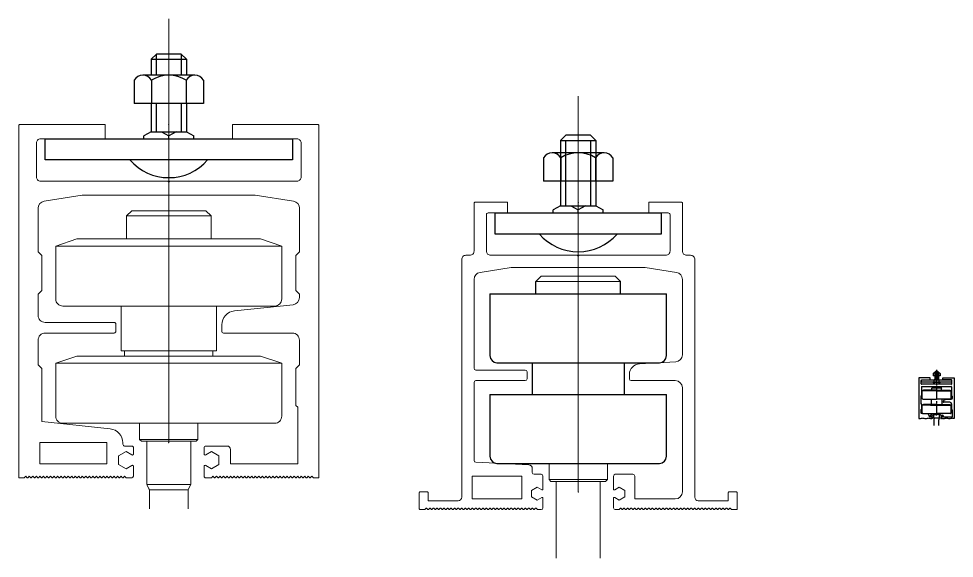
# Model space of a CAD drawing. Header units: inches. Extents: x 107967 to 757940, y -1505 to 368711.
# Drawn here: x 141059 to 143708, y 167992 to 169520 of the extents above; entities that cross this region are included whole.
import ezdxf

# ---------------------------------------------------------------- set-up
doc = ezdxf.new("R2010")
doc.units = ezdxf.units.IN
doc.header["$MEASUREMENT"] = 0
doc.linetypes.add('CENTER', pattern=[50.8, 31.75, -6.35, 6.35, -6.35])
for name, color, linetype in [('_P11_ 矢視', 120, 'Continuous'), ('_基準', 1, 'CENTER'), ('_製品', 4, 'Continuous')]:
    doc.layers.add(name, color=color, linetype=linetype)
doc.layers.add('_ポイント', color=1, linetype='Continuous', plot=False)

# ---------------------------------------------------------------- blocks, each defined once
blk = doc.blocks.new('PARTION_RAIL_TYPE_SIDE_VIEW')
at = {"color": 1, "linetype": 'ByBlock', "lineweight": 15}
blk.add_line((0, -82), (0, 30), dxfattribs=at)
at = {"color": 0, "linetype": 'ByBlock'}
for p, q in [((-5.01, 17.51), (-3.51, 19.01)), ((3.49, 19.01), (-3.51, 19.01)), ((3.49, 19.01), (4.99, 17.51)), ((-5.01, 17.51), (4.99, 17.51)), ((-5, 17.51), (-5, 16)), ((-5, 17.51), (-5, -1)), ((-3.5, -1), (-3.5, 17.51)), ((-3.5, 16), (-3.5, 17.51)), ((3.5, 17.51), (3.5, 16)), ((3.5, 17.51), (3.5, -1)), ((5, 17.51), (5, 16)), ((5, 17.51), (5, -1)), ((7.36, 14), (-7.38, 14)), ((-9.82, 12.58), (-9.82, 6)), ((-4.91, 12.58), (-4.91, 6)), ((4.91, 12.58), (4.91, 6)), ((9.82, 12.58), (9.82, 6)), ((9.82, 6), (-9.82, 6)), ((-5, -1), (-7.05, -2.18)), ((-7.05, -3), (-7.05, -2.18)), ((-5, -1), (5, -1)), ((-2.05, -1), (0, -2.18)), ((2.05, -1), (0, -2.18)), ((0, -3), (0, -2.18)), ((5, -1), (7.05, -2.18)), ((7.05, -3), (7.05, -2.18)), ((-12, -25.92), (-12, -22.42)), ((12, -25.92), (12, -22.42)), ((-13, -45.42), (-13, -54.42)), ((13, -45.42), (13, -54.42))]:
    blk.add_line(p, q, dxfattribs=at)
at = {"color": 0, "linetype": 'ByBlock', "lineweight": 15}
for p, q in [((-19, -18.5), (-27.81, -19.86)), ((-19, -18.5), (19, -18.5)), ((19, -18.5), (27.81, -19.86)), ((-10.5, -20.92), (-12, -22.42)), ((0, -20.92), (-10.5, -20.92)), ((10.5, -20.92), (0, -20.92)), ((10.5, -20.92), (12, -22.42)), ((-29.5, -21.84), (-29.5, -47)), ((0, -22.42), (-12, -22.42)), ((12, -22.42), (0, -22.42)), ((29.5, -21.84), (29.5, -43.18)), ((-15, -47.5), (-29, -47.5)), ((17.34, -45.72), (27.6, -45.18)), ((-14.5, -48), (-14.5, -50)), ((14.5, -48.71), (14.5, -50)), ((-29.5, -51), (-29.5, -73.1)), ((-15, -50.5), (-29, -50.5)), ((15, -50.5), (27.5, -50.5)), ((29.5, -52.5), (29.5, -82)), ((-29.03, -73.59), (-13.94, -74.38)), ((-8.25, -73.92), (-8.25, -78.52)), ((8.25, -73.92), (8.25, -78.52)), ((-13, -76.5), (-13, -75.38)), ((-30, -77.5), (-16, -77.5)), ((-30, -84), (-30, -77.5)), ((-16, -77.5), (-16, -84)), ((-10.5, -77), (-12.5, -77)), ((-10, -77.5), (-10, -81.18)), ((-7.75, -79.02), (-8.25, -78.52)), ((8.25, -78.52), (-8.25, -78.52)), ((-7.75, -79.02), (0, -79.02)), ((-6.25, -100.8), (-6.25, -79.02)), ((7.75, -79.02), (0, -79.02)), ((6.25, -100.8), (6.25, -79.02)), ((7.75, -79.02), (8.25, -78.52)), ((10, -77.5), (10, -81.18)), ((10.5, -77), (15.5, -77)), ((16, -84), (16, -77.5)), ((-11.6, -80.65), (-13.2, -81.58)), ((-13.2, -81.58), (-13.2, -83.43)), ((-10.34, -81.38), (-11.6, -80.65)), ((10.34, -81.38), (11.6, -80.65)), ((11.6, -80.65), (13.2, -81.58)), ((13.2, -81.58), (13.2, -83.43)), ((-16, -84), (-30, -84)), ((-13.2, -83.43), (-11.6, -84.35)), ((-11.6, -84.35), (-10.34, -83.62)), ((-10, -86.5), (-10, -83.82)), ((10, -83.82), (10, -86.5)), ((11.6, -84.35), (10.34, -83.62)), ((13.2, -83.43), (11.6, -84.35)), ((27.5, -84), (16, -84)), ((-43.34, -86.93), (-43.15, -86.7))]:
    blk.add_line(p, q, dxfattribs=at)
at = {"color": 0, "linetype": 'ByBlock', "lineweight": 30}
for p, q in [((-25, -25.92), (-25, -43.42)), ((-25, -25.92), (25, -25.92)), ((25, -43.42), (25, -25.92)), ((-23, -45.42), (23, -45.42)), ((-25, -54.42), (-25, -71.92)), ((-25, -54.42), (25, -54.42)), ((25, -71.92), (25, -54.42)), ((-23, -73.92), (23, -73.92))]:
    blk.add_line(p, q, dxfattribs=at)
at = {"color": 0, "linetype": 'ByBlock', "lineweight": 15}
for points in [[(-33, -83.5), (-33, -16.2, -0.414214), (-31.8, -15), (-30.7, -15, 0.414999), (-29.5, -13.8), (-29.5, -0.2, -0.414214), (-29.3, 0), (-20, 0), (-20, -3), (-25.5, -3, 0.414214), (-26, -3.5), (-26, -13.8, 0.414214), (-24.8, -15), (-0.3, -15), (0, -15.3), (0.3, -15), (24.8, -15, 0.414214), (26, -13.8), (26, -3.5, 0.414214), (25.5, -3), (20, -3), (20, 0), (29.3, 0, -0.414214), (29.5, -0.2), (29.5, -13.8, 0.414999), (30.7, -15), (31.8, -15, -0.414214), (33, -16.2), (33, -83.5)], [(-10.5, -87), (-11.5, -87, -0.226384), (-11.65, -86.93), (-11.84, -86.7, 0.477226), (-12.15, -86.7), (-12.34, -86.93, -0.477226), (-12.65, -86.93), (-12.84, -86.7, 0.477226), (-13.15, -86.7), (-13.34, -86.93, -0.477226), (-13.65, -86.93), (-13.84, -86.7, 0.477226), (-14.15, -86.7), (-14.34, -86.93, -0.477226), (-14.65, -86.93), (-14.84, -86.7, 0.477226), (-15.15, -86.7), (-15.34, -86.93, -0.477226), (-15.65, -86.93), (-15.84, -86.7, 0.477226), (-16.15, -86.7), (-16.34, -86.93, -0.477226), (-16.65, -86.93), (-16.84, -86.7, 0.477226), (-17.15, -86.7), (-17.34, -86.93, -0.477226), (-17.65, -86.93), (-17.84, -86.7, 0.477226), (-18.15, -86.7), (-18.34, -86.93, -0.477226), (-18.65, -86.93), (-18.84, -86.7, 0.477226), (-19.15, -86.7), (-19.34, -86.93, -0.477226), (-19.65, -86.93), (-19.84, -86.7, 0.477226), (-20.15, -86.7), (-20.34, -86.93, -0.477226), (-20.65, -86.93), (-20.84, -86.7, 0.477226), (-21.15, -86.7), (-21.34, -86.93, -0.477226), (-21.65, -86.93), (-21.84, -86.7, 0.477226), (-22.15, -86.7), (-22.34, -86.93, -0.477226), (-22.65, -86.93), (-22.84, -86.7, 0.477226), (-23.15, -86.7), (-23.34, -86.93, -0.477226), (-23.65, -86.93), (-23.84, -86.7, 0.477226), (-24.15, -86.7), (-24.34, -86.93, -0.477226), (-24.65, -86.93), (-24.84, -86.7, 0.477226), (-25.15, -86.7), (-25.34, -86.93, -0.477226), (-25.65, -86.93), (-25.84, -86.7, 0.477226), (-26.15, -86.7), (-26.34, -86.93, -0.477226), (-26.65, -86.93), (-26.84, -86.7, 0.477226), (-27.15, -86.7), (-27.34, -86.93, -0.477226), (-27.65, -86.93), (-27.84, -86.7, 0.477226), (-28.15, -86.7), (-28.34, -86.93, -0.477226), (-28.65, -86.93), (-28.84, -86.7, 0.477226), (-29.15, -86.7), (-29.34, -86.93, -0.477226), (-29.65, -86.93), (-29.84, -86.7, 0.477226), (-30.15, -86.7), (-30.34, -86.93, -0.477226), (-30.65, -86.93), (-30.84, -86.7, 0.477226), (-31.15, -86.7), (-31.34, -86.93, -0.477226), (-31.65, -86.93), (-31.84, -86.7, 0.477226), (-32.15, -86.7), (-32.34, -86.93, -0.477226), (-32.65, -86.93), (-32.84, -86.7, 0.477226), (-33.15, -86.7), (-33.34, -86.93, -0.477226), (-33.65, -86.93), (-33.84, -86.7, 0.477226), (-34.15, -86.7), (-34.34, -86.93, -0.477226), (-34.65, -86.93), (-34.84, -86.7, 0.477226), (-35.15, -86.7), (-35.34, -86.93, -0.477226), (-35.65, -86.93), (-35.84, -86.7, 0.477226), (-36.15, -86.7), (-36.34, -86.93, -0.477226), (-36.65, -86.93), (-36.84, -86.7, 0.477226), (-37.15, -86.7), (-37.34, -86.93, -0.477226), (-37.65, -86.93), (-37.84, -86.7, 0.477226), (-38.15, -86.7), (-38.34, -86.93, -0.477226), (-38.65, -86.93), (-38.84, -86.7, 0.477226), (-39.15, -86.7), (-39.34, -86.93, -0.477226), (-39.65, -86.93), (-39.84, -86.7, 0.477226), (-40.15, -86.7), (-40.34, -86.93, -0.477226), (-40.65, -86.93), (-40.84, -86.7, 0.477226), (-41.15, -86.7), (-41.34, -86.93, -0.477226), (-41.65, -86.93), (-41.84, -86.7, 0.477226), (-42.15, -86.7), (-42.34, -86.93, -0.477226), (-42.65, -86.93), (-42.84, -86.7, 0.477226), (-43.15, -86.7), (-43.34, -86.93, -0.226384), (-43.5, -87), (-44.8, -87, -0.414214), (-45, -86.8), (-45, -82.2, -0.414214), (-44.8, -82), (-42.7, -82, -0.414214), (-42.5, -82.2), (-42.5, -84.5), (-34, -84.5, 0.414214), (-33, -83.5)], [(10.5, -87), (11.5, -87, 0.226384), (11.65, -86.93), (11.84, -86.7, -0.477226), (12.15, -86.7), (12.34, -86.93, 0.477226), (12.65, -86.93), (12.84, -86.7, -0.477226), (13.15, -86.7), (13.34, -86.93, 0.477226), (13.65, -86.93), (13.84, -86.7, -0.477226), (14.15, -86.7), (14.34, -86.93, 0.477226), (14.65, -86.93), (14.84, -86.7, -0.477226), (15.15, -86.7), (15.34, -86.93, 0.477226), (15.65, -86.93), (15.84, -86.7, -0.477226), (16.15, -86.7), (16.34, -86.93, 0.477226), (16.65, -86.93), (16.84, -86.7, -0.477226), (17.15, -86.7), (17.34, -86.93, 0.477226), (17.65, -86.93), (17.84, -86.7, -0.477226), (18.15, -86.7), (18.34, -86.93, 0.477226), (18.65, -86.93), (18.84, -86.7, -0.477226), (19.15, -86.7), (19.34, -86.93, 0.477226), (19.65, -86.93), (19.84, -86.7, -0.477226), (20.15, -86.7), (20.34, -86.93, 0.477226), (20.65, -86.93), (20.84, -86.7, -0.477226), (21.15, -86.7), (21.34, -86.93, 0.477226), (21.65, -86.93), (21.84, -86.7, -0.477226), (22.15, -86.7), (22.34, -86.93, 0.477226), (22.65, -86.93), (22.84, -86.7, -0.477226), (23.15, -86.7), (23.34, -86.93, 0.477226), (23.65, -86.93), (23.84, -86.7, -0.477226), (24.15, -86.7), (24.34, -86.93, 0.477226), (24.65, -86.93), (24.84, -86.7, -0.477226), (25.15, -86.7), (25.34, -86.93, 0.477226), (25.65, -86.93), (25.84, -86.7, -0.477226), (26.15, -86.7), (26.34, -86.93, 0.477226), (26.65, -86.93), (26.84, -86.7, -0.477226), (27.15, -86.7), (27.34, -86.93, 0.477226), (27.65, -86.93), (27.84, -86.7, -0.477226), (28.15, -86.7), (28.34, -86.93, 0.477226), (28.65, -86.93), (28.84, -86.7, -0.477226), (29.15, -86.7), (29.34, -86.93, 0.477226), (29.65, -86.93), (29.84, -86.7, -0.477226), (30.15, -86.7), (30.34, -86.93, 0.477226), (30.65, -86.93), (30.84, -86.7, -0.477226), (31.15, -86.7), (31.34, -86.93, 0.477226), (31.65, -86.93), (31.84, -86.7, -0.477226), (32.15, -86.7), (32.34, -86.93, 0.477226), (32.65, -86.93), (32.84, -86.7, -0.477226), (33.15, -86.7), (33.34, -86.93, 0.477226), (33.65, -86.93), (33.84, -86.7, -0.477226), (34.15, -86.7), (34.34, -86.93, 0.477226), (34.65, -86.93), (34.84, -86.7, -0.477226), (35.15, -86.7), (35.34, -86.93, 0.477226), (35.65, -86.93), (35.84, -86.7, -0.477226), (36.15, -86.7), (36.34, -86.93, 0.477226), (36.65, -86.93), (36.84, -86.7, -0.477226), (37.15, -86.7), (37.34, -86.93, 0.477226), (37.65, -86.93), (37.84, -86.7, -0.477226), (38.15, -86.7), (38.34, -86.93, 0.477226), (38.65, -86.93), (38.84, -86.7, -0.477226), (39.15, -86.7), (39.34, -86.93, 0.477226), (39.65, -86.93), (39.84, -86.7, -0.477226), (40.15, -86.7), (40.34, -86.93, 0.477226), (40.65, -86.93), (40.84, -86.7, -0.477226), (41.15, -86.7), (41.34, -86.93, 0.477226), (41.65, -86.93), (41.84, -86.7, -0.477226), (42.15, -86.7), (42.34, -86.93, 0.477226), (42.65, -86.93), (42.84, -86.7, -0.477226), (43.15, -86.7), (43.34, -86.93, 0.226384), (43.5, -87), (44.8, -87, 0.414214), (45, -86.8), (45, -82.2, 0.414214), (44.8, -82), (42.7, -82, 0.414214), (42.5, -82.2), (42.5, -84.5), (34, -84.5, -0.414214), (33, -83.5)]]:
    blk.add_lwpolyline(points, format="xyb", dxfattribs=at)
at = {"color": 0, "linetype": 'ByBlock'}
blk.add_lwpolyline([(-23.5, -9), (-23.5, -3), (23.5, -3), (23.5, -9)], close=True, dxfattribs=at)
for centre, radius, start, end in [((-7.38, 11.17), 2.83, 29.8172, 149.8269), ((0, 4.79), 9.21, 57.7935, 122.2065), ((7.36, 11.17), 2.83, 29.9951, 150.0048), ((0, 0.6), 14.6, 221.1121, 318.8879)]:
    blk.add_arc(centre, radius, start, end, dxfattribs=at)
at = {"color": 0, "linetype": 'ByBlock', "lineweight": 15}
for centre, radius, start, end in [((-27.5, -21.84), 2, 98.8, 180), ((27.5, -21.84), 2, 0, 81.2), ((27.5, -43.18), 2, 273, 0), ((-29, -47), 0.5, 180, 270), ((-15, -48), 0.5, 0, 90), ((17.5, -48.71), 3, 93, 180), ((-15, -50), 0.5, 270, 0), ((15, -50), 0.5, 180, 270), ((-29, -51), 0.5, 90, 180), ((27.5, -52.5), 2, 360, 90), ((-29, -73.1), 0.5, 180, 267), ((-14, -75.38), 1, 0, 87), ((-12.5, -76.5), 0.5, 180, 270), ((-10.5, -77.5), 0.5, 360, 90), ((10.5, -77.5), 0.5, 90, 180), ((15.5, -77.5), 0.5, 0, 90), ((-10.23, -81.18), 0.229, 240, 360), ((10.23, -81.18), 0.229, 180, 300), ((27.5, -82), 2, 270, 360), ((-10.23, -83.82), 0.229, 0, 120), ((10.23, -83.82), 0.229, 60, 180), ((-43, -86.82), 0.2, 38.9767, 141.0233), ((-10.5, -86.5), 0.5, 270, 0), ((10.5, -86.5), 0.5, 180, 270)]:
    blk.add_arc(centre, radius, start, end, dxfattribs=at)
at = {"color": 0, "linetype": 'ByBlock', "lineweight": 30}
for centre, start, end in [((-23, -43.42), 180, 270), ((23, -43.42), 270, 0), ((-23, -71.92), 180, 270), ((23, -71.92), 270, 0)]:
    blk.add_arc(centre, 2, start, end, dxfattribs=at)
at = {"color": 1, "linetype": 'ByBlock', "lineweight": 15}
for p in [(0, 0), (0, -82)]:
    blk.add_point(p, dxfattribs=at)
blk = doc.blocks.new('*U189')
at = {"color": 1, "linetype": 'ByBlock', "lineweight": 15}
blk.add_line((0, -90), (0, 30), dxfattribs=at)
at = {"color": 0, "linetype": 'ByBlock'}
for p, q in [((-5, 18.5), (-3.5, 20)), ((-3.5, 14), (-3.5, 20)), ((3.5, 20), (-3.5, 20)), ((3.5, 20), (5, 18.5)), ((3.5, 20), (3.5, 14)), ((-5, 18.5), (5, 18.5)), ((-5, 18.5), (-5, 14)), ((5, 18.5), (5, 14)), ((7.36, 14), (-7.38, 14)), ((-9.82, 12.58), (-9.82, 6)), ((-4.91, 12.58), (-4.91, 6)), ((4.91, 12.58), (4.91, 6)), ((9.82, 12.58), (9.82, 6)), ((9.82, 6), (-9.82, 6)), ((-5, 6), (-5, -2)), ((-3.5, -2), (-3.5, 6)), ((3.5, 6), (3.5, -2)), ((5, 6), (5, -2)), ((-5, -2), (-7.05, -3.18)), ((-5, -2), (5, -2)), ((-2.05, -2), (0, -3.18)), ((2.05, -2), (0, -3.18)), ((5, -2), (7.05, -3.18)), ((-7.05, -4), (-7.05, -3.18)), ((0, -4), (0, -3.18)), ((7.05, -4), (7.05, -3.18))]:
    blk.add_line(p, q, dxfattribs=at)
at = {"color": 0, "linetype": 'ByBlock', "lineweight": 15}
for p, q in [((-12.5, -64.06), (0, -64.06)), ((-12.5, -64.06), (-12.5, -65.56)), ((12.5, -64.06), (0, -64.06)), ((12.5, -64.06), (12.5, -65.56)), ((-36.5, -90), (-17.5, -90)), ((-36.5, -96), (-36.5, -90)), ((-17.5, -96), (-17.5, -90)), ((-36.5, -96), (-17.5, -96)), ((-10, -99.5), (-10, -96.73)), ((-40.5, -99.5), (-40.84, -99.93)), ((-40.16, -99.93), (-40.5, -99.5)), ((-39.5, -99.5), (-39.84, -99.93)), ((-39.16, -99.93), (-39.5, -99.5)), ((-38.5, -99.5), (-38.84, -99.93)), ((-38.16, -99.93), (-38.5, -99.5)), ((-37.5, -99.5), (-37.84, -99.93)), ((-37.16, -99.93), (-37.5, -99.5)), ((-36.5, -99.5), (-36.84, -99.93)), ((-36.16, -99.93), (-36.5, -99.5)), ((-35.5, -99.5), (-35.84, -99.93)), ((-35.16, -99.93), (-35.5, -99.5)), ((-34.5, -99.5), (-34.84, -99.93)), ((-34.16, -99.93), (-34.5, -99.5)), ((-33.5, -99.5), (-33.84, -99.93)), ((-33.16, -99.93), (-33.5, -99.5)), ((-32.5, -99.5), (-32.84, -99.93)), ((-32.16, -99.93), (-32.5, -99.5)), ((-31.5, -99.5), (-31.84, -99.93)), ((-31.16, -99.93), (-31.5, -99.5)), ((-30.5, -99.5), (-30.84, -99.93)), ((-30.16, -99.93), (-30.5, -99.5)), ((-29.5, -99.5), (-29.84, -99.93)), ((-29.16, -99.93), (-29.5, -99.5)), ((-28.5, -99.5), (-28.84, -99.93)), ((-28.16, -99.93), (-28.5, -99.5)), ((-27.5, -99.5), (-27.84, -99.93)), ((-27.16, -99.93), (-27.5, -99.5)), ((-26.5, -99.5), (-26.84, -99.93)), ((-26.16, -99.93), (-26.5, -99.5)), ((-25.5, -99.5), (-25.84, -99.93)), ((-25.16, -99.93), (-25.5, -99.5)), ((-24.5, -99.5), (-24.84, -99.93)), ((-24.16, -99.93), (-24.5, -99.5)), ((-23.5, -99.5), (-23.84, -99.93)), ((-23.16, -99.93), (-23.5, -99.5)), ((-22.5, -99.5), (-22.84, -99.93)), ((-22.16, -99.93), (-22.5, -99.5)), ((-21.5, -99.5), (-21.84, -99.93)), ((-21.16, -99.93), (-21.5, -99.5)), ((-20.5, -99.5), (-20.84, -99.93)), ((-20.16, -99.93), (-20.5, -99.5)), ((-19.5, -99.5), (-19.84, -99.93)), ((-19.16, -99.93), (-19.5, -99.5)), ((-18.5, -99.5), (-18.84, -99.93)), ((-18.16, -99.93), (-18.5, -99.5)), ((-17.5, -99.5), (-17.84, -99.93)), ((-17.16, -99.93), (-17.5, -99.5)), ((-16.5, -99.5), (-16.84, -99.93)), ((-16.16, -99.93), (-16.5, -99.5)), ((-15.5, -99.5), (-15.84, -99.93)), ((-15.16, -99.93), (-15.5, -99.5)), ((-14.5, -99.5), (-14.84, -99.93)), ((-14.16, -99.93), (-14.5, -99.5)), ((-13.5, -99.5), (-13.84, -99.93)), ((-13.16, -99.93), (-13.5, -99.5)), ((-12.5, -99.5), (-12.84, -99.93)), ((-12.16, -99.93), (-12.5, -99.5)), ((-10.5, -100), (-12, -100)), ((12.16, -99.93), (12.5, -99.5)), ((12.5, -99.5), (12.84, -99.93)), ((13.16, -99.93), (13.5, -99.5)), ((13.5, -99.5), (13.84, -99.93)), ((14.16, -99.93), (14.5, -99.5)), ((14.5, -99.5), (14.84, -99.93)), ((15.16, -99.93), (15.5, -99.5)), ((15.5, -99.5), (15.84, -99.93)), ((16.16, -99.93), (16.5, -99.5)), ((16.5, -99.5), (16.84, -99.93)), ((17.16, -99.93), (17.5, -99.5)), ((17.5, -99.5), (17.84, -99.93)), ((18.16, -99.93), (18.5, -99.5)), ((18.5, -99.5), (18.84, -99.93)), ((19.16, -99.93), (19.5, -99.5)), ((19.5, -99.5), (19.84, -99.93)), ((20.16, -99.93), (20.5, -99.5)), ((20.5, -99.5), (20.84, -99.93)), ((21.16, -99.93), (21.5, -99.5)), ((21.5, -99.5), (21.84, -99.93)), ((22.16, -99.93), (22.5, -99.5)), ((22.5, -99.5), (22.84, -99.93)), ((23.16, -99.93), (23.5, -99.5)), ((23.5, -99.5), (23.84, -99.93)), ((24.16, -99.93), (24.5, -99.5)), ((24.5, -99.5), (24.84, -99.93)), ((25.16, -99.93), (25.5, -99.5)), ((25.5, -99.5), (25.84, -99.93)), ((26.16, -99.93), (26.5, -99.5)), ((26.5, -99.5), (26.84, -99.93)), ((27.16, -99.93), (27.5, -99.5)), ((27.5, -99.5), (27.84, -99.93)), ((28.16, -99.93), (28.5, -99.5)), ((28.5, -99.5), (28.84, -99.93)), ((29.16, -99.93), (29.5, -99.5)), ((29.5, -99.5), (29.84, -99.93)), ((30.16, -99.93), (30.5, -99.5)), ((30.5, -99.5), (30.84, -99.93)), ((31.16, -99.93), (31.5, -99.5)), ((31.5, -99.5), (31.84, -99.93)), ((32.16, -99.93), (32.5, -99.5)), ((32.5, -99.5), (32.84, -99.93)), ((33.16, -99.93), (33.5, -99.5)), ((33.5, -99.5), (33.84, -99.93)), ((34.16, -99.93), (34.5, -99.5)), ((34.5, -99.5), (34.84, -99.93)), ((35.16, -99.93), (35.5, -99.5)), ((35.5, -99.5), (35.84, -99.93)), ((36.16, -99.93), (36.5, -99.5)), ((36.5, -99.5), (36.84, -99.93)), ((37.16, -99.93), (37.5, -99.5)), ((37.5, -99.5), (37.84, -99.93)), ((38.16, -99.93), (38.5, -99.5)), ((38.5, -99.5), (38.84, -99.93)), ((39.16, -99.93), (39.5, -99.5)), ((39.5, -99.5), (39.84, -99.93)), ((-6.14, -102.08), (-5.61, -103.14)), ((6.14, -102.08), (5.61, -103.14))]:
    blk.add_line(p, q, dxfattribs=at)
for points in [[(-40.84, -99.93, -0.226384), (-41, -100), (-42.3, -100, -0.414214), (-42.5, -99.8), (-42.5, -0.2, -0.414214), (-42.3, 0), (-18, 0), (-18, -4), (-36.3, -4, 0.414214), (-37.5, -5.2), (-37.5, -14.8, 0.414214), (-36.3, -16), (-0.3, -16), (0, -16.3), (0.3, -16), (36.3, -16, 0.414214), (37.5, -14.8), (37.5, -5.2, 0.414214), (36.3, -4), (18, -4), (18, 0), (42.3, 0, -0.414214), (42.5, -0.2), (42.5, -99.8, -0.414214), (42.3, -100), (41, -100, -0.226384), (40.84, -99.93), (40.5, -99.5), (40.16, -99.93)], [(-10.45, -93.53, 0.57735), (-10, -93.27), (-10, -91.5, 0.414214), (-10.5, -91), (-12.5, -91, -0.414214), (-13, -90.5), (-13, -90.1, 0.383864), (-16.58, -86.12), (-36, -84.08), (-36, -69), (-37, -68), (-37, -61, -0.414214), (-35, -59), (-15.5, -59, 0.414214), (-15, -58.5), (-15, -56.5, 0.414214), (-15.5, -56), (-35, -56, -0.414214), (-37, -54), (-37, -48), (-36, -47), (-36, -37), (-37, -36), (-37, -23.65, -0.369911), (-35.31, -21.67), (-24.5, -20), (24.5, -20), (35.31, -21.67, -0.369911), (37, -23.65), (37, -36), (36, -37), (36, -47), (37, -48), (37, -48.98, -0.383864), (35.21, -50.97), (18.58, -52.71, 0.383864), (15, -56.69), (15, -58.5, 0.414214), (15.5, -59), (35, -59, -0.414214), (37, -61), (37, -68), (36, -69), (36, -79.5), (36.5, -80), (36.5, -96), (17.5, -96), (17.5, -92, 0.414214), (16.5, -91), (10.5, -91, 0.414214), (10, -91.5), (10, -93.27, 0.57735), (10.45, -93.53)], [(-32, -67.56), (-32, -82.56, 0.414214), (-30, -84.56), (0, -84.56), (30, -84.56, 0.414214), (32, -82.56), (32, -67.56)], [(-6.14, -102.08, -0.116434), (-6.25, -101.63), (-6.25, -89.66)], [(6.14, -102.08, 0.116434), (6.25, -101.63), (6.25, -89.66)], [(10.45, -96.47, 0.57735), (10, -96.73), (10, -99.5, 0.414214), (10.5, -100), (12, -100, 0.226384), (12.16, -99.93)]]:
    blk.add_lwpolyline(points, format="xyb", dxfattribs=at)
at = {"color": 0, "linetype": 'ByBlock'}
blk.add_lwpolyline([(-35, -10), (-35, -4), (35, -4), (35, -10)], close=True, dxfattribs=at)
at = {"color": 0, "linetype": 'ByBlock', "lineweight": 15}
for points in [[(12, -25.86), (10.5, -24.36), (-10.5, -24.36), (-12, -25.86)], [(-12, -32.36), (-12, -25.86), (12, -25.86), (12, -32.36)], [(32, -34.36), (26, -32.36), (0, -32.36), (-26, -32.36), (-32, -34.36)], [(13.5, -51.36), (13.5, -64.06), (-13.5, -64.06), (-13.5, -51.36)], [(-8.25, -84.56), (-8.25, -89.16), (8.25, -89.16), (7.75, -89.66), (0, -89.66), (-7.75, -89.66), (-8.25, -89.16)], [(8.25, -84.56), (8.25, -89.16)], [(-10.45, -96.47), (-12.1, -97.42), (-14.2, -96.21), (-14.2, -93.79), (-12.1, -92.58), (-10.45, -93.53)], [(10.45, -93.53), (12.1, -92.58), (14.2, -93.79), (14.2, -96.21), (12.1, -97.42), (10.45, -96.47)], [(-6.22, -101.87), (6.22, -101.87)], [(-5.53, -103.36), (5.53, -103.36)], [(-5.5, -108.8), (-5.5, -103.35)], [(5.5, -108.8), (5.5, -103.35)]]:
    blk.add_lwpolyline(points, dxfattribs=at)
blk.add_lwpolyline([(0, -51.36), (-30, -51.36, -0.414214), (-32, -49.36), (-32, -34.36), (0, -34.36), (32, -34.36), (32, -49.36, -0.414214), (30, -51.36)], format="xyb", close=True, dxfattribs=at)
blk.add_lwpolyline([(0, -67.56), (-32, -67.56), (-26, -65.56), (0, -65.56), (26, -65.56), (32, -67.56)], close=True, dxfattribs=at)
at = {"color": 0, "linetype": 'ByBlock'}
for centre, radius, start, end in [((-7.38, 11.17), 2.83, 29.8172, 149.8269), ((0, 4.79), 9.21, 57.7935, 122.2065), ((7.36, 11.17), 2.83, 29.9951, 150.0048), ((0, -0.4), 14.6, 221.1121, 318.8879)]:
    blk.add_arc(centre, radius, start, end, dxfattribs=at)
at = {"color": 0, "linetype": 'ByBlock', "lineweight": 15}
for centre, radius, start, end in [((-10.3, -96.73), 0.3, 0, 120), ((-40, -99.8), 0.2, 218.9767, 321.0233), ((-39, -99.8), 0.2, 218.9767, 321.0233), ((-38, -99.8), 0.2, 218.9767, 321.0233), ((-37, -99.8), 0.2, 218.9767, 321.0233), ((-36, -99.8), 0.2, 218.9767, 321.0233), ((-35, -99.8), 0.2, 218.9767, 321.0233), ((-34, -99.8), 0.2, 218.9767, 321.0233), ((-33, -99.8), 0.2, 218.9767, 321.0233), ((-32, -99.8), 0.2, 218.9767, 321.0233), ((-31, -99.8), 0.2, 218.9767, 321.0233), ((-30, -99.8), 0.2, 218.9767, 321.0233), ((-29, -99.8), 0.2, 218.9767, 321.0233), ((-28, -99.8), 0.2, 218.9767, 321.0233), ((-27, -99.8), 0.2, 218.9767, 321.0233), ((-26, -99.8), 0.2, 218.9767, 321.0233), ((-25, -99.8), 0.2, 218.9767, 321.0233), ((-24, -99.8), 0.2, 218.9767, 321.0233), ((-23, -99.8), 0.2, 218.9767, 321.0233), ((-22, -99.8), 0.2, 218.9767, 321.0233), ((-21, -99.8), 0.2, 218.9767, 321.0233), ((-20, -99.8), 0.2, 218.9767, 321.0233), ((-20, -99.8), 0.2, 218.9767, 270), ((-19, -99.8), 0.2, 218.9767, 321.0233), ((-18, -99.8), 0.2, 218.9767, 321.0233), ((-17, -99.8), 0.2, 218.9767, 321.0233), ((-17, -99.8), 0.2, 218.9767, 270), ((-16, -99.8), 0.2, 218.9767, 321.0233), ((-15, -99.8), 0.2, 218.9767, 321.0233), ((-14, -99.8), 0.2, 218.9767, 321.0233), ((-13, -99.8), 0.2, 218.9767, 270), ((-13, -99.8), 0.2, 218.9767, 321.0233), ((-12, -99.8), 0.2, 218.9767, 270), ((-10.5, -99.5), 0.5, 270, 0), ((13, -99.8), 0.2, 218.9767, 321.0233), ((13, -99.8), 0.2, 270, 321.0233), ((14, -99.8), 0.2, 218.9767, 321.0233), ((15, -99.8), 0.2, 218.9767, 321.0233), ((16, -99.8), 0.2, 218.9767, 321.0233), ((17, -99.8), 0.2, 218.9767, 321.0233), ((17, -99.8), 0.2, 270, 321.0233), ((18, -99.8), 0.2, 218.9767, 321.0233), ((19, -99.8), 0.2, 218.9767, 321.0233), ((20, -99.8), 0.2, 218.9767, 321.0233), ((20, -99.8), 0.2, 270, 321.0233), ((21, -99.8), 0.2, 218.9767, 321.0233), ((22, -99.8), 0.2, 218.9767, 321.0233), ((23, -99.8), 0.2, 218.9767, 321.0233), ((24, -99.8), 0.2, 218.9767, 321.0233), ((25, -99.8), 0.2, 218.9767, 321.0233), ((26, -99.8), 0.2, 218.9767, 321.0233), ((27, -99.8), 0.2, 218.9767, 321.0233), ((28, -99.8), 0.2, 218.9767, 321.0233), ((29, -99.8), 0.2, 218.9767, 321.0233), ((30, -99.8), 0.2, 218.9767, 321.0233), ((31, -99.8), 0.2, 218.9767, 321.0233), ((32, -99.8), 0.2, 218.9767, 321.0233), ((33, -99.8), 0.2, 218.9767, 321.0233), ((34, -99.8), 0.2, 218.9767, 321.0233), ((35, -99.8), 0.2, 218.9767, 321.0233), ((36, -99.8), 0.2, 218.9767, 321.0233), ((37, -99.8), 0.2, 218.9767, 321.0233), ((38, -99.8), 0.2, 218.9767, 321.0233), ((39, -99.8), 0.2, 218.9767, 321.0233), ((40, -99.8), 0.2, 218.9767, 321.0233), ((-6.5, -103.59), 1, 0, 26.5651), ((6.5, -103.59), 1, 153.4349, 180)]:
    blk.add_arc(centre, radius, start, end, dxfattribs=at)
at = {"color": 1, "linetype": 'ByBlock', "lineweight": 15}
for p in [(0, 0), (0, -90)]:
    blk.add_point(p, dxfattribs=at)
blk = doc.blocks.new('M10_FV')
for p, q in [((-9.81501, 6.583195), (-9.81501, 0)), ((9.815125, 0), (-9.81501, 0)), ((7.361385, 8), (-7.383243, 8)), ((-4.907531, 6.583195), (-4.907531, 0)), ((4.907648, 6.583195), (4.907648, 0)), ((9.815125, 6.583195), (9.815125, 0))]:
    blk.add_line(p, q)
for centre, radius, start, end in [((-7.383243, 5.172745), 2.833194, 29.817219, 149.826916), ((0.000059, -1.207966), 9.207966, 57.79351, 122.206512), ((7.361385, 5.166805), 2.833194, 29.995131, 150.004827)]:
    blk.add_arc(centre, radius, start, end)
at = {"layer": '_ポイント', "color": 1}
blk.add_point((0, 0), dxfattribs=at)
blk = doc.blocks.new('A$C78772BDF_FV')
at = {"color": 0, "linetype": 'ByBlock'}
for p, q in [((-50, 104.8), (-50, -9.8)), ((-18, 105), (-49.8, 105)), ((-43.5, 88.2), (-43.5, 97.8)), ((-42.5, 80), (-42.5, 55)), ((-42.3, 99), (-18, 99)), ((-0.3, 87), (-42.3, 87)), ((-41.5, 81), (41.5, 81)), ((-18, 99), (-18, 105)), ((0, 86.7), (-0.3, 87)), ((0.3, 87), (0, 86.7)), ((42.3, 87), (0.3, 87)), ((18, 105), (49.8, 105)), ((18, 99), (18, 105)), ((42.3, 99), (18, 99)), ((42.5, 80), (42.5, 55)), ((43.5, 88.2), (43.5, 97.8)), ((50, 104.8), (50, -9.8)), ((-42.5, 55), (-44.5, 53)), ((-44.5, 53), (-44.5, 32)), ((42.5, 55), (44.5, 53)), ((44.5, 53), (44.5, 47)), ((-44.5, 32), (-42.5, 30)), ((-42.5, 30), (-42.5, 16)), ((19, 36.8), (19, 36.5)), ((37.5, 36), (19.5, 36)), ((25.5, 43.8), (42.6, 45)), ((42.5, 31), (42.5, 16)), ((-44.5, 14), (-42.5, 16)), ((-44.5, 14), (-44.5, 6)), ((-26.2, 2.9), (-42.6, 4)), ((44.5, 14), (42.5, 16)), ((44.5, 14), (44.5, -6)), ((-49.8, -10), (-48, -10)), ((-47.5, -9.5), (-47.8, -9.9)), ((-47.2, -9.9), (-47.5, -9.5)), ((-46.5, -9.5), (-46.8, -9.9)), ((-46.2, -9.9), (-46.5, -9.5)), ((-45.5, -9.5), (-45.8, -9.9)), ((-45.2, -9.9), (-45.5, -9.5)), ((-44.5, -9.5), (-44.8, -9.9)), ((-44.2, -9.9), (-44.5, -9.5)), ((-43.5, -9.5), (-43.8, -9.9)), ((-43.2, -9.9), (-43.5, -9.5)), ((-42.5, -9.5), (-42.8, -9.9)), ((-42.2, -9.9), (-42.5, -9.5)), ((-41.5, -9.5), (-41.8, -9.9)), ((-41.2, -9.9), (-41.5, -9.5)), ((-40.5, -9.5), (-40.8, -9.9)), ((-40.2, -9.9), (-40.5, -9.5)), ((-39.5, -9.5), (-39.8, -9.9)), ((-39.2, -9.9), (-39.5, -9.5)), ((-38.5, -9.5), (-38.8, -9.9)), ((-38.2, -9.9), (-38.5, -9.5)), ((-37.5, -9.5), (-37.8, -9.9)), ((-37.2, -9.9), (-37.5, -9.5)), ((-36.5, -9.5), (-36.8, -9.9)), ((-36.2, -9.9), (-36.5, -9.5)), ((-35.5, -9.5), (-35.8, -9.9)), ((-35.2, -9.9), (-35.5, -9.5)), ((-34.5, -9.5), (-34.8, -9.9)), ((-34.2, -9.9), (-34.5, -9.5)), ((-33.5, -9.5), (-33.8, -9.9)), ((-33.2, -9.9), (-33.5, -9.5)), ((-32.5, -9.5), (-32.8, -9.9)), ((-32.2, -9.9), (-32.5, -9.5)), ((-31.5, -9.5), (-31.8, -9.9)), ((-31.2, -9.9), (-31.5, -9.5)), ((-30.5, -9.5), (-30.8, -9.9)), ((-30.2, -9.9), (-30.5, -9.5)), ((-29.5, -9.5), (-29.8, -9.9)), ((-29.2, -9.9), (-29.5, -9.5)), ((-28.5, -9.5), (-28.8, -9.9)), ((-28.2, -9.9), (-28.5, -9.5)), ((-27.5, -9.5), (-27.8, -9.9)), ((-27.2, -9.9), (-27.5, -9.5)), ((-26.5, -9.5), (-26.8, -9.9)), ((-26.2, -9.9), (-26.5, -9.5)), ((-25.5, -9.5), (-25.8, -9.9)), ((-25.2, -9.9), (-25.5, -9.5)), ((-24.5, -9.5), (-24.8, -9.9)), ((-24.2, -9.9), (-24.5, -9.5)), ((-23.5, -9.5), (-23.8, -9.9)), ((-23.2, -9.9), (-23.5, -9.5)), ((-22.5, -9.5), (-22.8, -9.9)), ((-22.2, -9.9), (-22.5, -9.5)), ((-21.5, -9.5), (-21.8, -9.9)), ((-21.5, -2.1), (-21.5, -4)), ((-21.2, -9.9), (-21.5, -9.5)), ((-20.5, -9.5), (-20.8, -9.9)), ((-20.2, -9.9), (-20.5, -9.5)), ((-19.5, -9.5), (-19.8, -9.9)), ((-19.2, -9.9), (-19.5, -9.5)), ((-18.5, -9.5), (-18.8, -9.9)), ((-18.2, -9.9), (-18.5, -9.5)), ((-17.5, -9.5), (-17.8, -9.9)), ((-17.2, -9.9), (-17.5, -9.5)), ((-16.5, -9.5), (-16.8, -9.9)), ((-12.5, -1), (-16.5, -1)), ((-16.2, -9.9), (-16.5, -9.5)), ((-16.2, -3.8), (-14.1, -2.6)), ((-16.2, -6.2), (-16.2, -3.8)), ((-14.1, -7.4), (-16.2, -6.2)), ((-15.5, -9.5), (-15.8, -9.9)), ((-15.6, -5), (-12.6, -5)), ((-15.2, -9.9), (-15.5, -9.5)), ((-12.5, -1), (-15, -1)), ((-14.5, -9.5), (-14.8, -9.9)), ((-14.2, -9.9), (-14.5, -9.5)), ((-14.1, -2.6), (-12.4, -3.5)), ((-14.1, -3.5), (-14.1, -6.5)), ((-12.4, -6.5), (-14.1, -7.4)), ((-12.5, -10), (-14, -10)), ((-12, -1.5), (-12, -3.3)), ((-12, -9.5), (-12, -6.7)), ((12, -1.5), (12, -3.3)), ((12, -6.7), (12, -9.5)), ((12.4, -3.5), (14.1, -2.6)), ((14.1, -7.4), (12.4, -6.5)), ((12.5, -1), (16.5, -1)), ((12.5, -10), (14, -10)), ((15.6, -5), (12.6, -5)), ((14.1, -2.6), (16.2, -3.8)), ((14.1, -3.5), (14.1, -6.5)), ((16.2, -6.2), (14.1, -7.4)), ((14.2, -9.9), (14.5, -9.5)), ((14.5, -9.5), (14.8, -9.9)), ((15.2, -9.9), (15.5, -9.5)), ((15.5, -9.5), (15.8, -9.9)), ((16.2, -3.8), (16.2, -6.2)), ((16.2, -9.9), (16.5, -9.5)), ((16.5, -9.5), (16.8, -9.9)), ((17.2, -9.9), (17.5, -9.5)), ((17.5, -9.5), (17.8, -9.9)), ((18.2, -9.9), (18.5, -9.5)), ((18.5, -9.5), (18.8, -9.9)), ((19.2, -9.9), (19.5, -9.5)), ((19.5, -5), (19.5, -4)), ((19.5, -9.5), (19.8, -9.9)), ((20.2, -9.9), (20.5, -9.5)), ((44.5, -6), (20.5, -6)), ((20.5, -9.5), (20.8, -9.9)), ((21.2, -9.9), (21.5, -9.5)), ((21.5, -9.5), (21.8, -9.9)), ((22.2, -9.9), (22.5, -9.5)), ((22.5, -9.5), (22.8, -9.9)), ((23.2, -9.9), (23.5, -9.5)), ((23.5, -9.5), (23.8, -9.9)), ((24.2, -9.9), (24.5, -9.5)), ((24.5, -9.5), (24.8, -9.9)), ((25.2, -9.9), (25.5, -9.5)), ((25.5, -9.5), (25.8, -9.9)), ((26.2, -9.9), (26.5, -9.5)), ((26.5, -9.5), (26.8, -9.9)), ((27.2, -9.9), (27.5, -9.5)), ((27.5, -9.5), (27.8, -9.9)), ((28.2, -9.9), (28.5, -9.5)), ((28.5, -9.5), (28.8, -9.9)), ((29.2, -9.9), (29.5, -9.5)), ((29.5, -9.5), (29.8, -9.9)), ((30.2, -9.9), (30.5, -9.5)), ((30.5, -9.5), (30.8, -9.9)), ((31.2, -9.9), (31.5, -9.5)), ((31.5, -9.5), (31.8, -9.9)), ((32.2, -9.9), (32.5, -9.5)), ((32.5, -9.5), (32.8, -9.9)), ((33.2, -9.9), (33.5, -9.5)), ((33.5, -9.5), (33.8, -9.9)), ((34.2, -9.9), (34.5, -9.5)), ((34.5, -9.5), (34.8, -9.9)), ((35.2, -9.9), (35.5, -9.5)), ((35.5, -9.5), (35.8, -9.9)), ((36.2, -9.9), (36.5, -9.5)), ((36.5, -9.5), (36.8, -9.9)), ((37.2, -9.9), (37.5, -9.5)), ((37.5, -9.5), (37.8, -9.9)), ((38.2, -9.9), (38.5, -9.5)), ((38.5, -9.5), (38.8, -9.9)), ((39.2, -9.9), (39.5, -9.5)), ((39.5, -9.5), (39.8, -9.9)), ((40.2, -9.9), (40.5, -9.5)), ((40.5, -9.5), (40.8, -9.9)), ((41.2, -9.9), (41.5, -9.5)), ((41.5, -9.5), (41.8, -9.9)), ((42.2, -9.9), (42.5, -9.5)), ((42.5, -9.5), (42.8, -9.9)), ((43.2, -9.9), (43.5, -9.5)), ((43.5, -9.5), (43.8, -9.9)), ((44.2, -9.9), (44.5, -9.5)), ((44.5, -9.5), (44.8, -9.9)), ((45.2, -9.9), (45.5, -9.5)), ((45.5, -9.5), (45.8, -9.9)), ((46.2, -9.9), (46.5, -9.5)), ((46.5, -9.5), (46.8, -9.9)), ((47.2, -9.9), (47.5, -9.5)), ((47.5, -9.5), (47.8, -9.9)), ((49.8, -10), (48, -10))]:
    blk.add_line(p, q, dxfattribs=at)
for centre, radius, start, end in [((-49.8, 104.8), 0.2, 90, 180), ((-42.3, 97.8), 1.2, 90, 180), ((-42.3, 88.2), 1.2, 180, 270), ((-41.5, 80), 1, 90, 180), ((41.5, 80), 1, 0, 90), ((42.3, 97.8), 1.2, 0, 90), ((42.3, 88.2), 1.2, 270, 0), ((49.8, 104.8), 0.2, 0, 90), ((26, 36.8), 7, 94, 180), ((19.5, 36.5), 0.5, 180, 270), ((37.5, 31), 5, 0, 90), ((42.5, 47), 2, 274, 0), ((-42.5, 6), 2, 180, 266), ((-26.5, -2.1), 5, 0, 86), ((-49.8, -9.8), 0.2, 180, 270), ((-48, -9.8), 0.2, 270, 321.0233), ((-47, -9.8), 0.2, 218.9767, 321.0233), ((-46, -9.8), 0.2, 218.9767, 321.0233), ((-45, -9.8), 0.2, 218.9767, 321.0233), ((-44, -9.8), 0.2, 218.9767, 321.0233), ((-43, -9.8), 0.2, 218.9767, 321.0233), ((-42, -9.8), 0.2, 218.9767, 321.0233), ((-41, -9.8), 0.2, 218.9767, 321.0233), ((-40, -9.8), 0.2, 218.9767, 321.0233), ((-39, -9.8), 0.2, 218.9767, 321.0233), ((-38, -9.8), 0.2, 218.9767, 321.0233), ((-37, -9.8), 0.2, 218.9767, 321.0233), ((-36, -9.8), 0.2, 218.9767, 321.0233), ((-35, -9.8), 0.2, 218.9767, 321.0233), ((-34, -9.8), 0.2, 218.9767, 321.0233), ((-33, -9.8), 0.2, 218.9767, 321.0233), ((-32, -9.8), 0.2, 218.9767, 321.0233), ((-31, -9.8), 0.2, 218.9767, 321.0233), ((-30, -9.8), 0.2, 218.9767, 321.0233), ((-29, -9.8), 0.2, 218.9767, 321.0233), ((-28, -9.8), 0.2, 218.9767, 321.0233), ((-27, -9.8), 0.2, 218.9767, 321.0233), ((-26, -9.8), 0.2, 218.9767, 321.0233), ((-25, -9.8), 0.2, 218.9767, 321.0233), ((-24, -9.8), 0.2, 218.9767, 321.0233), ((-23, -9.8), 0.2, 218.9767, 321.0233), ((-22, -9.8), 0.2, 218.9767, 321.0233), ((-20.5, -4), 1, 180, 0), ((-21, -9.8), 0.2, 218.9767, 321.0233), ((-20, -9.8), 0.2, 218.9767, 321.0233), ((-16.5, -4), 3, 90, 180), ((-19, -9.8), 0.2, 218.9767, 321.0233), ((-18, -9.8), 0.2, 218.9767, 321.0233), ((-17, -9.8), 0.2, 218.9767, 321.0233), ((-16, -9.8), 0.2, 218.9767, 321.0233), ((-15, -9.8), 0.2, 218.9767, 321.0233), ((-14, -9.8), 0.2, 218.9767, 270), ((-12.5, -1.5), 0.5, 0, 90), ((-12.5, -9.5), 0.5, 270, 0), ((-12.3, -3.3), 0.3, 240.002, 0), ((-12.3, -6.7), 0.3, 0, 119.998), ((12.5, -1.5), 0.5, 90, 180), ((12.3, -3.3), 0.3, 180, 299.9989), ((12.3, -6.7), 0.3, 60.0011, 180), ((12.5, -9.5), 0.5, 180, 270), ((14, -9.8), 0.2, 270, 321.0233), ((15, -9.8), 0.2, 218.9767, 321.0233), ((16, -9.8), 0.2, 218.9767, 321.0233), ((16.5, -4), 3, 0, 90), ((17, -9.8), 0.2, 218.9767, 321.0233), ((18, -9.8), 0.2, 218.9767, 321.0233), ((19, -9.8), 0.2, 218.9767, 321.0233), ((20.5, -5), 1, 180, 270), ((20, -9.8), 0.2, 218.9767, 321.0233), ((21, -9.8), 0.2, 218.9767, 321.0233), ((22, -9.8), 0.2, 218.9767, 321.0233), ((23, -9.8), 0.2, 218.9767, 321.0233), ((24, -9.8), 0.2, 218.9767, 321.0233), ((25, -9.8), 0.2, 218.9767, 321.0233), ((26, -9.8), 0.2, 218.9767, 321.0233), ((27, -9.8), 0.2, 218.9767, 321.0233), ((28, -9.8), 0.2, 218.9767, 321.0233), ((29, -9.8), 0.2, 218.9767, 321.0233), ((30, -9.8), 0.2, 218.9767, 321.0233), ((31, -9.8), 0.2, 218.9767, 321.0233), ((32, -9.8), 0.2, 218.9767, 321.0233), ((33, -9.8), 0.2, 218.9767, 321.0233), ((34, -9.8), 0.2, 218.9767, 321.0233), ((35, -9.8), 0.2, 218.9767, 321.0233), ((36, -9.8), 0.2, 218.9767, 321.0233), ((37, -9.8), 0.2, 218.9767, 321.0233), ((38, -9.8), 0.2, 218.9767, 321.0233), ((39, -9.8), 0.2, 218.9767, 321.0233), ((40, -9.8), 0.2, 218.9767, 321.0233), ((41, -9.8), 0.2, 218.9767, 321.0233), ((42, -9.8), 0.2, 218.9767, 321.0233), ((43, -9.8), 0.2, 218.9767, 321.0233), ((44, -9.8), 0.2, 218.9767, 321.0233), ((45, -9.8), 0.2, 218.9767, 321.0233), ((46, -9.8), 0.2, 218.9767, 321.0233), ((47, -9.8), 0.2, 218.9767, 321.0233), ((48, -9.8), 0.2, 218.9767, 270), ((49.8, -9.8), 0.2, 270, 0)]:
    blk.add_arc(centre, radius, start, end, dxfattribs=at)
at = {"layer": '_ポイント', "ltscale": 2}
for p in [(0, 105), (0, 0)]:
    blk.add_point(p, dxfattribs=at)
blk = doc.blocks.new('A$C60A60EB2_FV')
at = {"linetype": 'ByBlock'}
for p, q in [((-37, 70.3), (-41, 68.3)), ((-41, 46.8), (-41, 68.3)), ((0, 68.3), (-41, 68.3)), ((0, 70.3), (-37, 70.3)), ((-12.5, 77.3), (-14, 75.8)), ((-1, 75.8), (-14, 75.8)), ((-14, 70.3), (-14, 75.8)), ((-1, 77.3), (-12.5, 77.3)), ((-1, 75.3), (-1, 77.3)), ((1, 75.3), (-1, 75.3)), ((0, 70.3), (37, 70.3)), ((0, 68.3), (41, 68.3)), ((1, 75.3), (1, 77.3)), ((12.5, 77.3), (1, 77.3)), ((14, 75.8), (1, 75.8)), ((12.5, 77.3), (14, 75.8)), ((14, 70.3), (14, 75.8)), ((37, 70.3), (41, 68.3)), ((41, 46.8), (41, 68.3)), ((-37, 29.3), (-41, 27.3)), ((-41, 5.8), (-41, 27.3)), ((0, 27.3), (-41, 27.3)), ((-39, 44.8), (0, 44.8)), ((0, 29.3), (-37, 29.3)), ((-17, 27.3), (0, 27.3)), ((-15, 44.8), (-15, 29.3)), ((39, 44.8), (0, 44.8)), ((0, 29.3), (37, 29.3)), ((14.5, 27.3), (0, 27.3)), ((0, 27.3), (41, 27.3)), ((15, 44.8), (15, 29.3)), ((37, 29.3), (41, 27.3)), ((41, 5.8), (41, 27.3)), ((-39, 3.8), (0, 3.8)), ((-9.7, 3.8), (-9.7, 1.3)), ((-9.2, 0.8), (-9.7, 1.3)), ((9.8, 1.3), (-9.7, 1.3)), ((-9.2, 0.8), (0, 0.8)), ((-8.2, -9), (-8.2, 0.8)), ((39, 3.8), (0, 3.8)), ((9.3, 0.8), (0, 0.8)), ((8.3, -9), (8.3, 0.8)), ((9.3, 0.8), (9.8, 1.3)), ((9.8, 3.8), (9.8, 1.3)), ((8.3, -9), (-8.2, -9)), ((-8.2, -9), (-7.2, -10.9)), ((-6.5, -22.1), (-6.5, -13.4)), ((6.5, -22.1), (6.5, -13.4)), ((8.3, -9), (7.2, -10.9))]:
    blk.add_line(p, q, dxfattribs=at)
for p, q in [((-6.5, -30.1), (-6.5, -22.1)), ((6.5, -30.1), (6.5, -22.1))]:
    blk.add_line(p, q)
for centre, radius, start, end in [((-39, 46.8), 2, 180, 270), ((39, 46.8), 2, 270, 0), ((-39, 5.8), 2, 180, 270), ((39, 5.8), 2, 270, 0), ((-11.5, -13.4), 5, 0, 30), ((11.5, -13.4), 5, 150, 180)]:
    blk.add_arc(centre, radius, start, end, dxfattribs=at)
at = {"layer": '_ポイント', "color": 1}
blk.add_point((0, 0), dxfattribs=at)
blk = doc.blocks.new('*U356')
blk.add_line((-11, -12), (11, -12))
at = {"layer": '_ポイント'}
blk.add_point((0, -12), dxfattribs=at)
at = {"layer": '_基準', "linetype": 'CENTER'}
blk.add_line((0, 22.9), (0, -105), dxfattribs=at)
at = {"layer": '_製品'}
for p, q in [((-5, 16.5), (-3.5, 18)), ((-5, 16.5), (5, 16.5)), ((-5, 16.5), (-5, -4)), ((-3.5, -4), (-3.5, 18)), ((3.5, 18), (-3.5, 18)), ((3.5, 18), (5, 16.5)), ((3.5, 18), (3.5, -4)), ((5, 16.5), (5, -4)), ((-5, -4), (-7, -5.2)), ((-7, -12), (-7, -5.2)), ((-5, -4), (5, -4)), ((-2, -4), (0, -5.2)), ((2.1, -4), (0, -5.2)), ((0, -12), (0, -5.2)), ((5, -4), (7.1, -5.2)), ((7.1, -12), (7.1, -5.2))]:
    blk.add_line(p, q, dxfattribs=at)
blk.add_lwpolyline([(-42.5, -12), (-42.5, -6), (42.5, -6), (42.5, -12)], close=True, dxfattribs=at)
blk.add_arc((0, -2.4), 14.6, 221.1121, 318.8879, dxfattribs=at)
for name, p in [('A$C78772BDF_FV', (0, -105)), ('M10_FV', (0, 6)), ('A$C60A60EB2_FV', (0, -105))]:
    blk.add_blockref(name, p, dxfattribs=at)

msp = doc.modelspace()

# ---------------------------------------------------------------- block references
at = {"xscale": 10, "yscale": 10, "zscale": 0.3937007874015748}
for name, p in [('*U189', (141483.8, 169220)), ('PARTION_RAIL_TYPE_SIDE_VIEW', (142643.2, 169000.2))]:
    msp.add_blockref(name, p, dxfattribs=at)
at = {"layer": '_P11_ 矢視'}
msp.add_blockref('*U356', (143658.1, 168503.1), dxfattribs=at)

doc.saveas('drawing.dxf')
